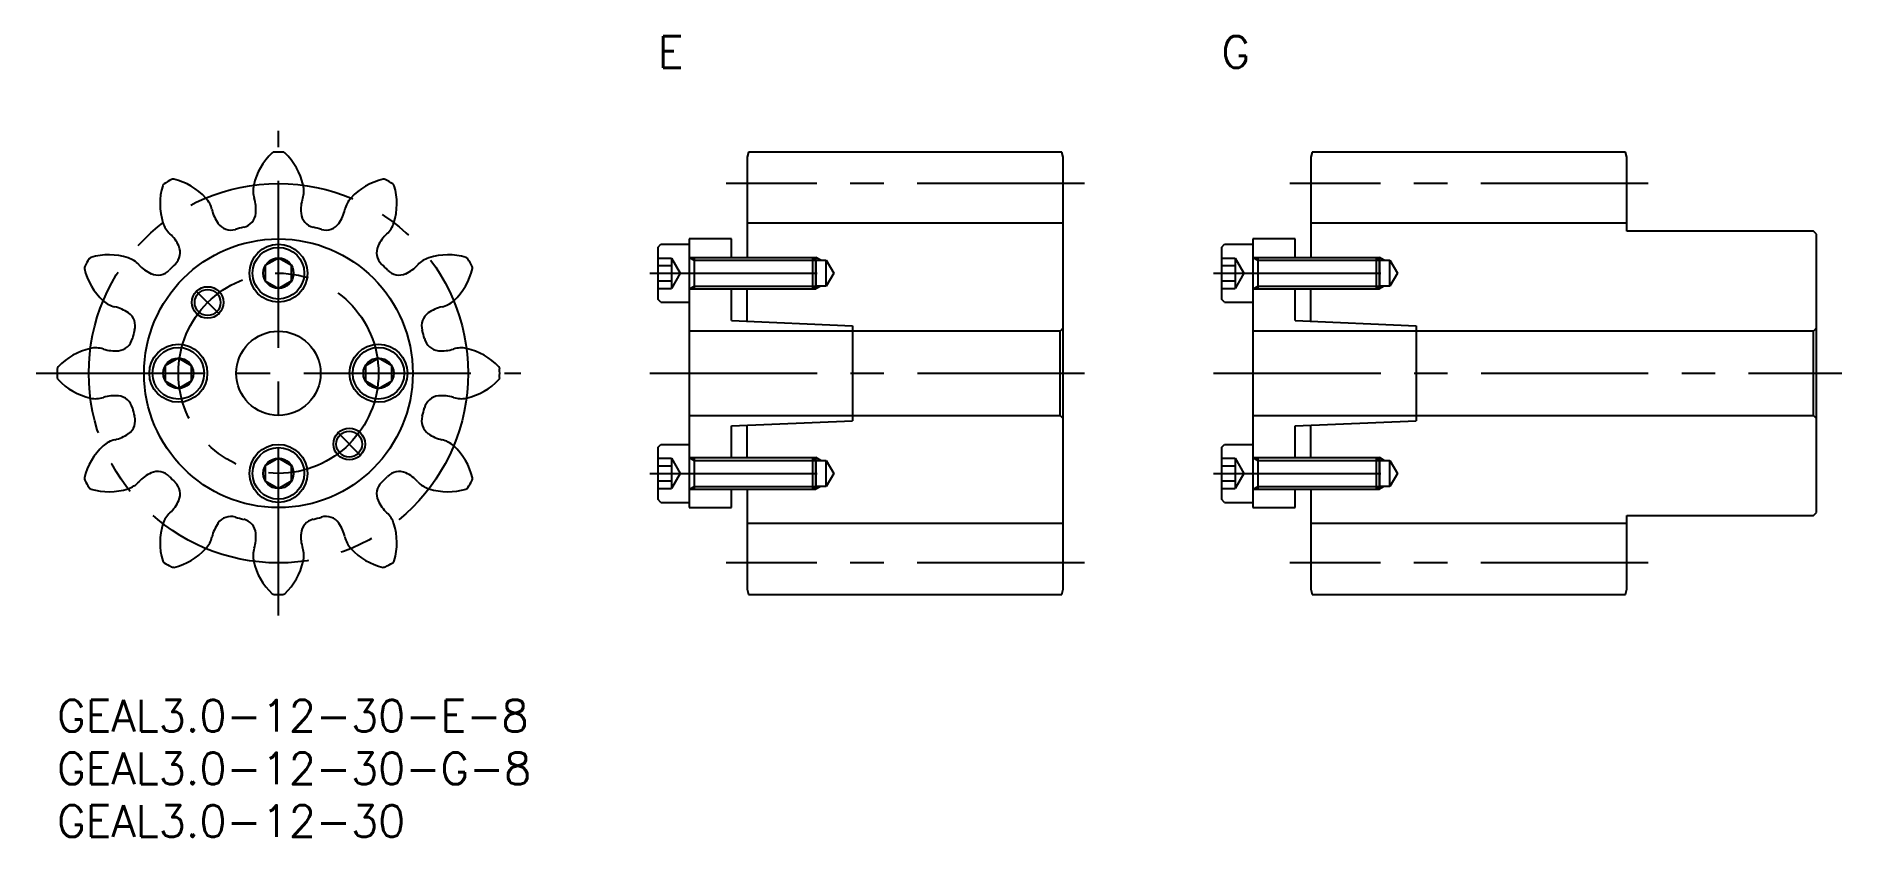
# Model space of a CAD drawing. Extents: x -2 to 169, y -13 to 63.
import ezdxf

# ---------------------------------------------------------------- set-up
doc = ezdxf.new("R2010")
doc.units = 0
doc.header["$LTSCALE"] = 0.5
doc.linetypes.add('CENTER', pattern=[50.8, 31.75, -6.35, 6.35, -6.35])
for name, color, linetype in [('MSM_CENTER', 1, 'CENTER'), ('MSM_CONTINUOUS', 7, 'CONTINUOUS'), ('MSM_NARROW', 5, 'CONTINUOUS'), ('MSM_PART_NUMBER', 7, 'CONTINUOUS')]:
    doc.layers.add(name, color=color, linetype=linetype)
doc.styles.get("Standard").update_dxf_attribs({"font": 'txt.shx', "height": 1, "bigfont": 'bigfont.shx'})

# ---------------------------------------------------------------- blocks, each defined once
blk = doc.blocks.new('*U3')
at = {"layer": 'MSM_PART_NUMBER'}
blk.add_text('GEAL3.0-12-30-G-8', height=3, dxfattribs=at).set_placement((0, -8))
blk = doc.blocks.new('*U4')
at = {"layer": 'MSM_PART_NUMBER'}
blk.add_text('GEAL3.0-12-30-E-8', height=3, dxfattribs=at).set_placement((0, -3))
blk = doc.blocks.new('*U5')
at = {"layer": 'MSM_PART_NUMBER'}
blk.add_text('GEAL3.0-12-30', height=3, dxfattribs=at).set_placement((0, -13))
blk = doc.blocks.new('*U6')
at = {"layer": 'MSM_PART_NUMBER'}
blk.add_text('E', height=3, dxfattribs=at).set_placement((57, 60))
blk = doc.blocks.new('*U7')
at = {"layer": 'MSM_PART_NUMBER'}
blk.add_text('G', height=3, dxfattribs=at).set_placement((110.5, 60))

msp = doc.modelspace()

# ---------------------------------------------------------------- linework, layer by layer
at = {"layer": 'MSM_CENTER'}
for p, q in [((21, 8), (21, 54)), ((97.5, 49), (63.5, 49)), ((151, 49), (117, 49)), ((56.25, 40.5), (74.12, 40.5)), ((109.75, 40.5), (127.62, 40.5)), ((13.17, 38.83), (15.4, 36.6)), ((-2, 31), (44, 31)), ((56.25, 31), (98.93, 31)), ((109.75, 31), (169.4, 31)), ((28.83, 23.17), (26.6, 25.4)), ((56.25, 21.5), (74.12, 21.5)), ((109.75, 21.5), (127.62, 21.5)), ((97.5, 13), (63.5, 13)), ((151, 13), (117, 13))]:
    msp.add_line(p, q, dxfattribs=at)
for radius in [18, 9.5]:
    msp.add_circle((21, 31), radius, dxfattribs=at)
at = {"layer": 'MSM_CONTINUOUS'}
for p, q in [((65.63, 52), (65.5, 51.5)), ((65.5, 51.5), (65.5, 42)), ((95.37, 52), (65.63, 52)), ((95.5, 51.5), (95.37, 52)), ((95.5, 10.5), (95.5, 51.5)), ((119.13, 52), (119, 51.5)), ((119, 51.5), (119, 42)), ((148.87, 52), (119.13, 52)), ((149, 51.5), (148.87, 52)), ((149, 44.5), (149, 51.5)), ((95.5, 45.25), (65.5, 45.25)), ((149, 45.25), (119, 45.25)), ((57, 42.95), (57.3, 43.25)), ((57, 42.95), (57, 38.05)), ((57.3, 43.25), (60, 43.25)), ((60, 43.75), (60, 18.25)), ((64, 43.75), (60, 43.75)), ((64, 42), (64, 43.75)), ((110.5, 42.95), (110.8, 43.25)), ((110.5, 42.95), (110.5, 38.05)), ((110.8, 43.25), (113.5, 43.25)), ((113.5, 43.75), (113.5, 18.25)), ((117.5, 43.75), (113.5, 43.75)), ((117.5, 42), (117.5, 43.75)), ((166.7, 44.5), (149, 44.5)), ((167, 44.2), (166.7, 44.5)), ((167, 17.8), (167, 44.2)), ((21, 41.94), (19.75, 41.22)), ((19.75, 41.22), (19.75, 39.78)), ((22.25, 41.22), (21, 41.94)), ((22.25, 39.78), (22.25, 41.22)), ((57, 41.94), (58.3, 41.94)), ((57, 41.22), (58.3, 41.22)), ((58.3, 41.94), (58.3, 39.06)), ((58.3, 41.94), (59.13, 40.5)), ((60, 42), (71.73, 42)), ((60.47, 42), (60.47, 39)), ((71.73, 39), (71.73, 42)), ((71.73, 42), (72, 41.73)), ((72, 41.73), (73, 41.73)), ((72, 41.73), (72, 39.27)), ((73, 39.27), (73, 41.73)), ((73, 41.73), (73.71, 40.5)), ((110.5, 41.94), (111.8, 41.94)), ((110.5, 41.22), (111.8, 41.22)), ((111.8, 41.94), (111.8, 39.06)), ((111.8, 41.94), (112.63, 40.5)), ((113.5, 42), (125.23, 42)), ((113.97, 42), (113.97, 39)), ((125.23, 39), (125.23, 42)), ((125.23, 42), (125.5, 41.73)), ((125.5, 41.73), (126.5, 41.73)), ((125.5, 41.73), (125.5, 39.27)), ((126.5, 39.27), (126.5, 41.73)), ((126.5, 41.73), (127.21, 40.5)), ((19.75, 39.78), (21, 39.06)), ((21, 39.06), (22.25, 39.78)), ((57, 39.78), (58.3, 39.78)), ((59.13, 40.5), (58.3, 39.06)), ((73.71, 40.5), (73, 39.27)), ((110.5, 39.78), (111.8, 39.78)), ((112.63, 40.5), (111.8, 39.06)), ((127.21, 40.5), (126.5, 39.27)), ((57, 39.06), (58.3, 39.06)), ((57.3, 37.75), (57, 38.05)), ((57.3, 37.75), (60, 37.75)), ((60, 39), (71.73, 39)), ((64, 36), (64, 39)), ((65.5, 35.93), (65.5, 39)), ((72, 39.27), (71.73, 39)), ((73, 39.27), (72, 39.27)), ((110.5, 39.06), (111.8, 39.06)), ((110.8, 37.75), (110.5, 38.05)), ((110.8, 37.75), (113.5, 37.75)), ((113.5, 39), (125.23, 39)), ((117.5, 36), (117.5, 39)), ((119, 35.93), (119, 39)), ((125.5, 39.27), (125.23, 39)), ((126.5, 39.27), (125.5, 39.27)), ((64, 36), (75.5, 35.5)), ((117.5, 36), (129, 35.5)), ((95.2, 35), (60, 35)), ((75.5, 35.5), (75.5, 26.5)), ((95.5, 35.3), (95.2, 35)), ((95.2, 27), (95.2, 35)), ((166.7, 35), (113.5, 35)), ((129, 35.5), (129, 26.5)), ((167, 35.3), (166.7, 35)), ((166.7, 27), (166.7, 35)), ((11.5, 32.44), (10.25, 31.72)), ((10.25, 31.72), (10.25, 30.28)), ((12.75, 31.72), (11.5, 32.44)), ((12.75, 30.28), (12.75, 31.72)), ((30.5, 32.44), (29.25, 31.72)), ((29.25, 31.72), (29.25, 30.28)), ((31.75, 31.72), (30.5, 32.44)), ((31.75, 30.28), (31.75, 31.72)), ((10.25, 30.28), (11.5, 29.56)), ((11.5, 29.56), (12.75, 30.28)), ((29.25, 30.28), (30.5, 29.56)), ((30.5, 29.56), (31.75, 30.28)), ((60, 27), (95.2, 27)), ((64, 26), (75.5, 26.5)), ((64, 23), (64, 26)), ((65.5, 23), (65.5, 26.07)), ((95.2, 27), (95.5, 26.7)), ((113.5, 27), (166.7, 27)), ((117.5, 26), (129, 26.5)), ((117.5, 23), (117.5, 26)), ((119, 23), (119, 26.07)), ((166.7, 27), (167, 26.7)), ((57, 23.95), (57.3, 24.25)), ((57.3, 24.25), (60, 24.25)), ((110.5, 23.95), (110.8, 24.25)), ((110.8, 24.25), (113.5, 24.25)), ((21, 22.94), (19.75, 22.22)), ((22.25, 22.22), (21, 22.94)), ((57, 23.95), (57, 19.05)), ((57, 22.94), (58.3, 22.94)), ((58.3, 22.94), (58.3, 20.06)), ((58.3, 22.94), (59.13, 21.5)), ((60, 23), (71.73, 23)), ((60.47, 23), (60.47, 20)), ((71.73, 20), (71.73, 23)), ((71.73, 23), (72, 22.73)), ((72, 22.73), (73, 22.73)), ((72, 22.73), (72, 20.27)), ((73, 20.27), (73, 22.73)), ((73, 22.73), (73.71, 21.5)), ((110.5, 23.95), (110.5, 19.05)), ((110.5, 22.94), (111.8, 22.94)), ((111.8, 22.94), (111.8, 20.06)), ((111.8, 22.94), (112.63, 21.5)), ((113.5, 23), (125.23, 23)), ((113.97, 23), (113.97, 20)), ((125.23, 20), (125.23, 23)), ((125.23, 23), (125.5, 22.73)), ((125.5, 22.73), (126.5, 22.73)), ((125.5, 22.73), (125.5, 20.27)), ((126.5, 20.27), (126.5, 22.73)), ((126.5, 22.73), (127.21, 21.5)), ((19.75, 22.22), (19.75, 20.78)), ((19.75, 20.78), (21, 20.06)), ((21, 20.06), (22.25, 20.78)), ((22.25, 20.78), (22.25, 22.22)), ((57, 22.22), (58.3, 22.22)), ((57, 20.78), (58.3, 20.78)), ((59.13, 21.5), (58.3, 20.06)), ((73.71, 21.5), (73, 20.27)), ((110.5, 22.22), (111.8, 22.22)), ((110.5, 20.78), (111.8, 20.78)), ((112.63, 21.5), (111.8, 20.06)), ((127.21, 21.5), (126.5, 20.27)), ((57, 20.06), (58.3, 20.06)), ((57.3, 18.75), (57, 19.05)), ((60, 20), (71.73, 20)), ((64, 18.25), (64, 20)), ((65.5, 20), (65.5, 10.5)), ((72, 20.27), (71.73, 20)), ((73, 20.27), (72, 20.27)), ((110.5, 20.06), (111.8, 20.06)), ((110.8, 18.75), (110.5, 19.05)), ((113.5, 20), (125.23, 20)), ((117.5, 18.25), (117.5, 20)), ((119, 20), (119, 10.5)), ((125.5, 20.27), (125.23, 20)), ((126.5, 20.27), (125.5, 20.27)), ((57.3, 18.75), (60, 18.75)), ((60, 18.25), (64, 18.25)), ((110.8, 18.75), (113.5, 18.75)), ((113.5, 18.25), (117.5, 18.25)), ((149, 10.5), (149, 17.5)), ((149, 17.5), (166.7, 17.5)), ((166.7, 17.5), (167, 17.8)), ((95.5, 16.75), (65.5, 16.75)), ((149, 16.75), (119, 16.75)), ((65.5, 10.5), (65.63, 10)), ((95.37, 10), (95.5, 10.5)), ((119, 10.5), (119.13, 10)), ((148.87, 10), (149, 10.5)), ((65.63, 10), (95.37, 10)), ((119.13, 10), (148.87, 10))]:
    msp.add_line(p, q, dxfattribs=at)
for centre, radius in [((21, 31), 12.75), ((21, 40.5), 2.75), ((21, 40.5), 2.45), ((21, 40.5), 1.44), ((14.28, 37.72), 1.23), ((21, 31), 4), ((11.5, 31), 2.75), ((11.5, 31), 2.45), ((30.5, 31), 2.75), ((30.5, 31), 2.45), ((11.5, 31), 1.44), ((30.5, 31), 1.44), ((21, 21.5), 2.75), ((27.72, 24.28), 1.23), ((21, 21.5), 2.45), ((21, 21.5), 1.44)]:
    msp.add_circle(centre, radius, dxfattribs=at)
for centre, radius, start, end in [((24.51, 47.55), 6, 133.2934, 167.5), ((20.6, 51.7), 0.3, 91.1083, 133.2934), ((21, 31), 21, 88.8917, 91.1083), ((21.4, 51.7), 0.3, 46.7066, 88.8917), ((17.49, 47.55), 6, 12.5, 46.7066), ((15.76, 47.08), 6, 163.2934, 197.5), ((10.31, 48.72), 0.3, 121.1083, 163.2934), ((21, 31), 21, 118.8917, 121.1083), ((11, 49.12), 0.3, 76.7066, 118.8917), ((9.69, 43.58), 6, 42.5, 76.7066), ((21, 48.33), 2.41, 167.5, 197.2626), ((21, 48.33), 2.41, 342.7374, 12.5), ((32.31, 43.58), 6, 103.2934, 137.5), ((31, 49.12), 0.3, 61.1083, 103.2933), ((21, 31), 21, 58.8917, 61.1083), ((31.69, 48.72), 0.3, 16.7066, 58.8917), ((26.24, 47.08), 6, 342.5, 16.7066), ((12.34, 46), 2.41, 12.7374, 42.5), ((18.29, 47.35), 3.69, 192.7842, 215.1005), ((15.18, 46.52), 3.69, 354.8995, 17.2158), ((26.82, 46.52), 3.69, 162.7842, 185.1005), ((23.71, 47.35), 3.69, 324.8995, 347.2158), ((29.66, 46), 2.41, 137.5, 167.2626), ((12.34, 46), 2.41, 197.5, 227.2626), ((16.49, 46.09), 1.5, 215.1005, 286.6324), ((21, 31), 14.25, 103.3676, 106.6324), ((17.36, 46.32), 1.5, 283.3676, 354.8995), ((24.64, 46.32), 1.5, 185.1005, 256.6324), ((21, 31), 14.25, 73.3676, 76.6324), ((25.51, 46.09), 1.5, 253.3676, 324.8995), ((29.66, 46), 2.41, 312.7374, 342.5), ((8.2, 41.53), 3.69, 24.8995, 47.2158), ((10.18, 42.45), 1.5, 313.3676, 24.8995), ((31.82, 42.45), 1.5, 155.1005, 226.6324), ((33.8, 41.53), 3.69, 132.7842, 155.1005), ((2.88, 41), 0.3, 151.1083, 193.2934), ((21, 31), 21, 148.8917, 151.1083), ((3.28, 41.69), 0.3, 106.7066, 148.8917), ((4.92, 36.24), 6, 72.5, 106.7066), ((6, 39.66), 2.41, 42.7374, 72.5), ((10.47, 43.8), 3.69, 222.7842, 245.1005), ((21, 31), 14.25, 133.3676, 136.6324), ((21, 31), 14.25, 43.3676, 46.6324), ((31.53, 43.8), 3.69, 294.8995, 317.2158), ((36, 39.66), 2.41, 107.5, 137.2626), ((37.08, 36.24), 6, 73.2934, 107.5), ((38.72, 41.69), 0.3, 31.1083, 73.2934), ((21, 31), 21, 28.8917, 31.1083), ((39.12, 41), 0.3, 346.7066, 28.8917), ((8.42, 42.31), 6, 193.2934, 227.5), ((9.55, 41.82), 1.5, 245.1005, 316.6324), ((32.45, 41.82), 1.5, 223.3676, 294.8995), ((33.58, 42.31), 6, 312.5, 346.7066), ((6, 39.66), 2.41, 227.5, 257.2626), ((36, 39.66), 2.41, 282.7374, 312.5), ((4.65, 33.71), 3.69, 54.8995, 77.2158), ((5.91, 35.51), 1.5, 343.3676, 54.8995), ((36.09, 35.51), 1.5, 125.1005, 196.6324), ((37.35, 33.71), 3.69, 102.7842, 125.1005), ((5.68, 34.64), 1.5, 275.1005, 346.6324), ((21, 31), 14.25, 163.3676, 166.6324), ((21, 31), 14.25, 13.3676, 16.6324), ((36.32, 34.64), 1.5, 193.3676, 264.8995), ((4.45, 27.49), 6, 102.5, 136.7066), ((3.67, 31), 2.41, 72.7374, 102.5), ((5.48, 36.82), 3.69, 252.7842, 275.1005), ((36.52, 36.82), 3.69, 264.8995, 287.2158), ((38.33, 31), 2.41, 77.5, 107.2626), ((37.55, 27.49), 6, 43.2934, 77.5), ((0.3, 31.4), 0.3, 136.7066, 178.8917), ((21, 31), 21, 178.8917, 181.1083), ((41.7, 31.4), 0.3, 1.1083, 43.2934), ((21, 31), 21, 358.8917, 1.1083), ((0.3, 30.6), 0.3, 181.1083, 223.2934), ((4.45, 34.51), 6, 223.2934, 257.5), ((37.55, 34.51), 6, 282.5, 316.7066), ((41.7, 30.6), 0.3, 316.7066, 358.8917), ((3.67, 31), 2.41, 257.5, 287.2626), ((5.48, 25.18), 3.69, 84.8995, 107.2158), ((5.68, 27.36), 1.5, 13.3676, 84.8995), ((21, 31), 14.25, 193.3676, 196.6324), ((21, 31), 14.25, 343.3676, 346.6324), ((36.32, 27.36), 1.5, 95.1005, 166.6324), ((36.52, 25.18), 3.69, 72.7842, 95.1005), ((38.33, 31), 2.41, 252.7374, 282.5), ((5.91, 26.49), 1.5, 305.1005, 16.6324), ((36.09, 26.49), 1.5, 163.3676, 234.8995), ((8.42, 19.69), 6, 132.5, 166.7066), ((6, 22.34), 2.41, 102.7374, 132.5), ((4.65, 28.29), 3.69, 282.7842, 305.1005), ((37.35, 28.29), 3.69, 234.8995, 257.2158), ((36, 22.34), 2.41, 47.5, 77.2626), ((33.58, 19.69), 6, 13.2934, 47.5), ((2.88, 21), 0.3, 166.7066, 208.8917), ((21, 31), 21, 208.8917, 211.1083), ((6, 22.34), 2.41, 287.5, 317.2626), ((10.47, 18.2), 3.69, 114.8995, 137.2158), ((9.55, 20.18), 1.5, 43.3676, 114.8995), ((21, 31), 14.25, 223.3676, 226.6324), ((10.18, 19.55), 1.5, 335.1005, 46.6324), ((31.82, 19.55), 1.5, 133.3676, 204.8995), ((21, 31), 14.25, 313.3676, 316.6324), ((32.45, 20.18), 1.5, 65.1005, 136.6324), ((31.53, 18.2), 3.69, 42.7842, 65.1005), ((36, 22.34), 2.41, 222.7374, 252.5), ((21, 31), 21, 328.8917, 331.1083), ((39.12, 21), 0.3, 331.1083, 13.2933), ((3.28, 20.31), 0.3, 211.1083, 253.2934), ((4.92, 25.76), 6, 253.2934, 287.5), ((8.2, 20.47), 3.69, 312.7842, 335.1005), ((33.8, 20.47), 3.69, 204.8995, 227.2158), ((37.08, 25.76), 6, 252.5, 286.7066), ((38.72, 20.31), 0.3, 286.7066, 328.8917), ((12.34, 16), 2.41, 132.7374, 162.5), ((16.49, 15.91), 1.5, 73.3676, 144.8995), ((21, 31), 14.25, 253.3676, 256.6324), ((21, 31), 14.25, 283.3676, 286.6324), ((25.51, 15.91), 1.5, 35.1005, 106.6324), ((29.66, 16), 2.41, 17.5, 47.2626), ((15.76, 14.92), 6, 162.5, 196.7066), ((12.34, 16), 2.41, 317.5, 347.2626), ((18.29, 14.65), 3.69, 144.8995, 167.2158), ((17.36, 15.68), 1.5, 5.1005, 76.6324), ((15.18, 15.48), 3.69, 342.7842, 5.1005), ((26.82, 15.48), 3.69, 174.8995, 197.2158), ((24.64, 15.68), 1.5, 103.3676, 174.8995), ((23.71, 14.65), 3.69, 12.7842, 35.1005), ((29.66, 16), 2.41, 192.7374, 222.5), ((26.24, 14.92), 6, 343.2934, 17.5), ((9.69, 18.42), 6, 283.2934, 317.5), ((21, 13.67), 2.41, 162.7374, 192.5), ((21, 13.67), 2.41, 347.5, 17.2626), ((32.31, 18.42), 6, 222.5, 256.7066), ((10.31, 13.28), 0.3, 196.7066, 238.8917), ((21, 31), 21, 238.8917, 241.1083), ((11, 12.88), 0.3, 241.1083, 283.2934), ((24.51, 14.45), 6, 192.5, 226.7066), ((17.49, 14.45), 6, 313.2934, 347.5), ((31, 12.88), 0.3, 256.7066, 298.8917), ((21, 31), 21, 298.8917, 301.1083), ((31.69, 13.28), 0.3, 301.1083, 343.2934), ((20.6, 10.3), 0.3, 226.7066, 268.8917), ((21, 31), 21, 268.8917, 271.1083), ((21.4, 10.3), 0.3, 271.1083, 313.2934)]:
    msp.add_arc(centre, radius, start, end, dxfattribs=at)
at = {"layer": 'MSM_NARROW'}
for p, q in [((60, 42), (60.47, 41.73)), ((60.47, 41.73), (72, 41.73)), ((71.73, 42), (72, 42)), ((72, 39), (72, 42)), ((72.47, 41.73), (72, 42)), ((113.5, 42), (113.97, 41.73)), ((113.97, 41.73), (125.5, 41.73)), ((125.23, 42), (125.5, 42)), ((125.5, 39), (125.5, 42)), ((125.97, 41.73), (125.5, 42)), ((60, 39), (60.47, 39.27)), ((60.47, 39.27), (72, 39.27)), ((71.73, 39), (72, 39)), ((72.47, 39.27), (72, 39)), ((113.5, 39), (113.97, 39.27)), ((113.97, 39.27), (125.5, 39.27)), ((125.23, 39), (125.5, 39)), ((125.97, 39.27), (125.5, 39)), ((60, 23), (60.47, 22.73)), ((60.47, 22.73), (72, 22.73)), ((71.73, 23), (72, 23)), ((72, 20), (72, 23)), ((72.47, 22.73), (72, 23)), ((113.5, 23), (113.97, 22.73)), ((113.97, 22.73), (125.5, 22.73)), ((125.23, 23), (125.5, 23)), ((125.5, 20), (125.5, 23)), ((125.97, 22.73), (125.5, 23)), ((60, 20), (60.47, 20.27)), ((60.47, 20.27), (72, 20.27)), ((71.73, 20), (72, 20)), ((72.47, 20.27), (72, 20)), ((113.5, 20), (113.97, 20.27)), ((113.97, 20.27), (125.5, 20.27)), ((125.23, 20), (125.5, 20)), ((125.97, 20.27), (125.5, 20))]:
    msp.add_line(p, q, dxfattribs=at)
for centre in [(14.28, 37.72), (27.72, 24.28)]:
    msp.add_circle(centre, 1.5, dxfattribs=at)

# ---------------------------------------------------------------- block references
at = {"layer": 'MSM_CONTINUOUS'}
for name in ['*U6', '*U7', '*U4', '*U3', '*U5']:
    msp.add_blockref(name, (0, 0), dxfattribs=at)

doc.saveas('drawing.dxf')
